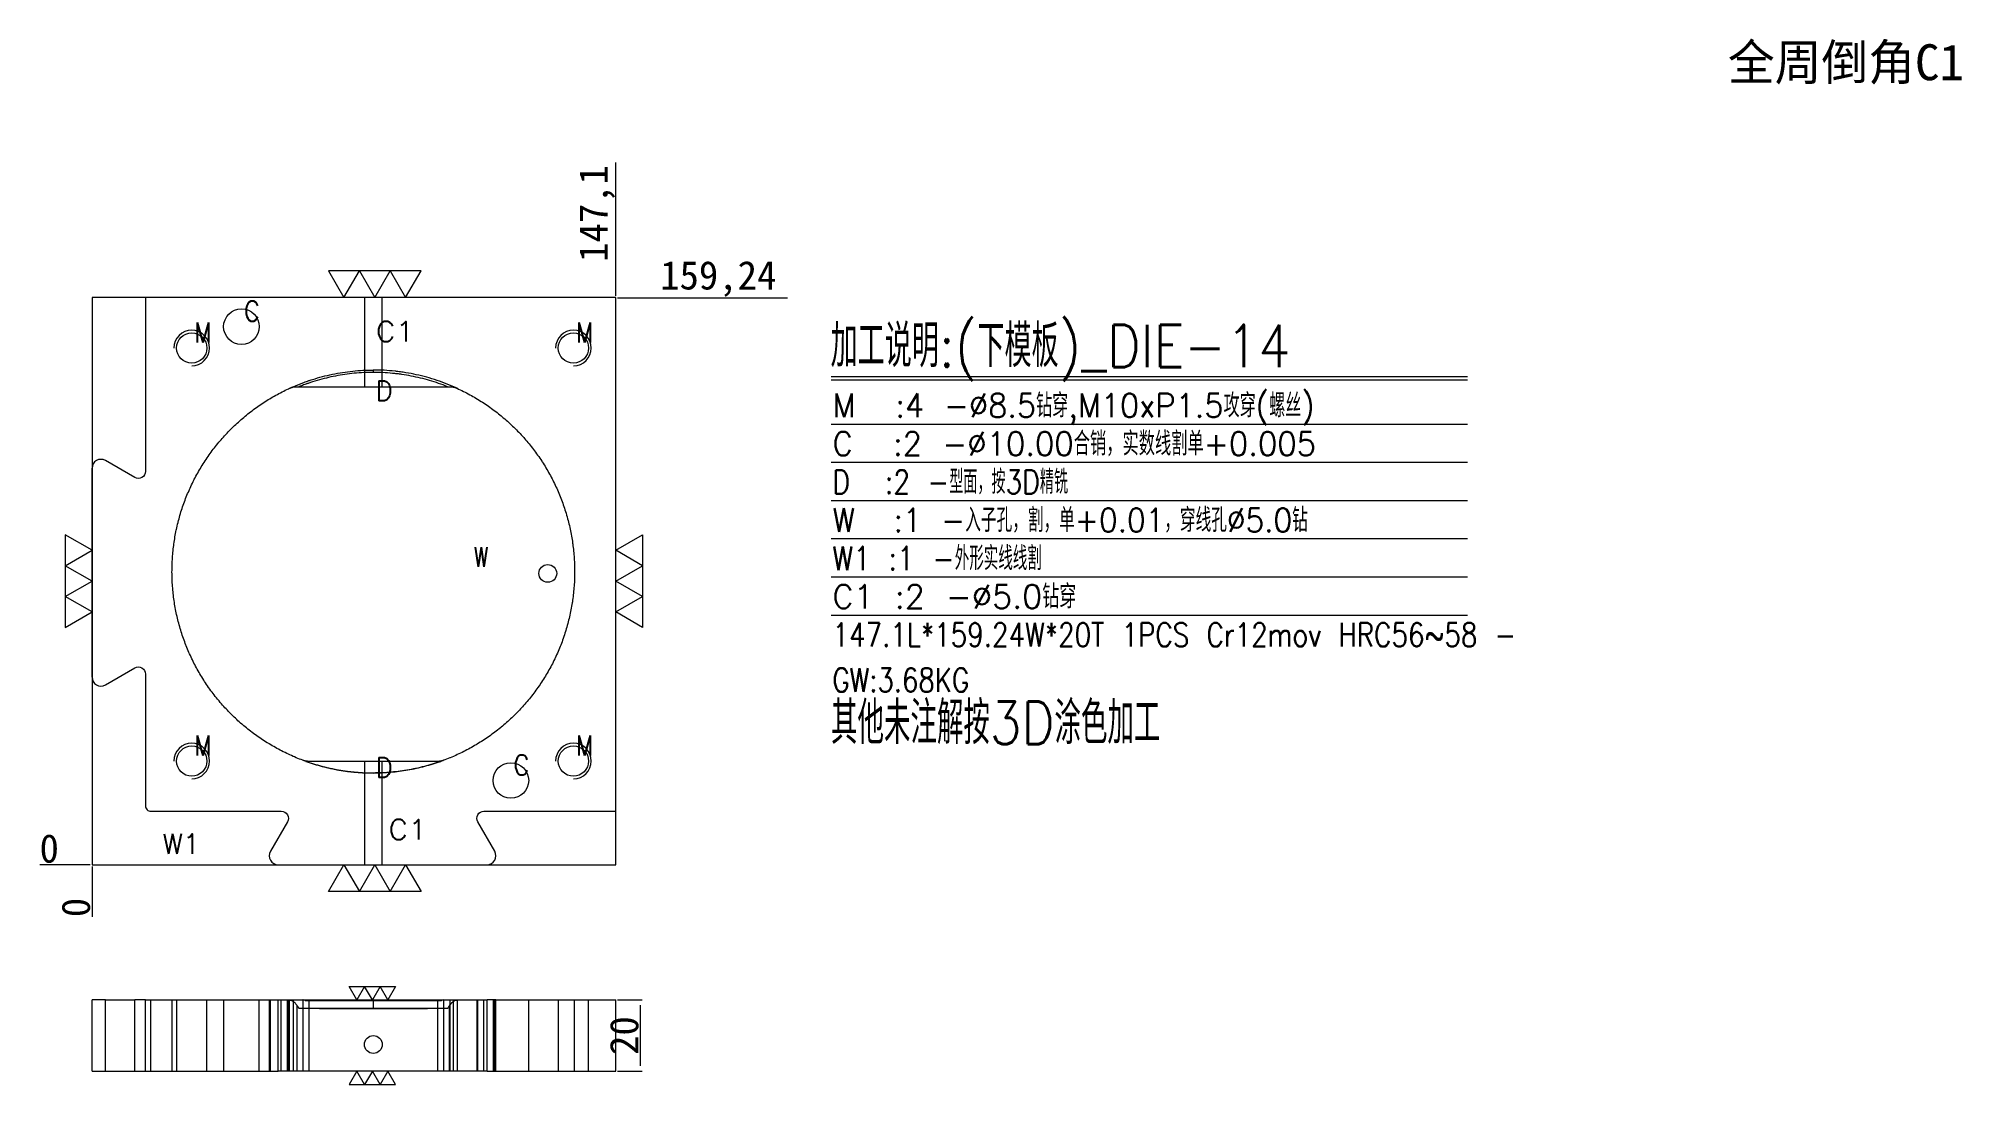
# Model space of a CAD drawing. Header units: millimetres. Extents: x 22077 to 22617, y 42801 to 43095.
import ezdxf
from ezdxf.enums import TextEntityAlignment as Align

# ---------------------------------------------------------------- set-up
doc = ezdxf.new("R2010")
doc.units = ezdxf.units.MM
doc.linetypes.add('DASHED', pattern=[0])
for name, color, linetype in [('DIE', 7, 'Continuous'), ('DIE_W', 1, 'Continuous'), ('dim', 4, 'Continuous')]:
    doc.layers.add(name, color=color, linetype=linetype)
doc.styles.add('_PUG_ERP', font='txt')
doc.styles.add('chinesef_fs', font='txt.shx', dxfattribs={"bigfont": 'gbcbig.shx'})
doc.dimstyles.new('_PUG_ERP', dxfattribs={"dimtxt": 8, "dimasz": 1.5, "dimexe": 0.5, "dimexo": 0.5, "dimgap": 0.5, "dimtad": 1, "dimtxsty": '_PUG_ERP', "dimblk": 'CLOSEDBLANK', "dimcen": 0, "dimclrd": 4, "dimclre": 4, "dimclrt": 3, "dimazin": 3, "dimtfac": 1, "dimtmove": 0, "dimatfit": 3, "dimldrblk": 'CLOSEDBLANK', "dimlwd": 9, "dimlwe": 9})

# ---------------------------------------------------------------- blocks, each defined once
blk = doc.blocks.new('*D733')
at = {"layer": 'Defpoints', "color": 0}
for p in [(22239.27, 43021.78), (22248.12, 43021.78), (22092.17, 42862.54)]:
    blk.add_point(p, dxfattribs=at)
at = {"layer": 'dim', "color": 4, "lineweight": 9}
for p, q in [((22239.77, 43021.78), (22242.27, 43021.78)), ((22242.27, 43021.78), (22245.12, 43021.78)), ((22245.12, 43021.78), (22287.47, 43021.78))]:
    blk.add_line(p, q, dxfattribs=at)
at = {"layer": 'dim', "color": 3, "lineweight": 13, "insert": (22268.05, 43027.04), "char_height": 8, "attachment_point": 5, "style": '_PUG_ERP'}
blk.add_mtext('159,24', dxfattribs=at)
blk = doc.blocks.new('_ClosedBlank')
blk = doc.blocks.new('*D734')
at = {"layer": 'Defpoints', "color": 0}
for p in [(22083.32, 42862.54), (22092.17, 42862.54), (22092.17, 42862.54)]:
    blk.add_point(p, dxfattribs=at)
at = {"layer": 'dim', "color": 4, "lineweight": 9}
blk.add_line((22091.67, 42862.54), (22077.48, 42862.54), dxfattribs=at)
at = {"layer": 'dim', "color": 3, "lineweight": 13, "insert": (22080.15, 42867.04), "char_height": 8, "attachment_point": 5, "style": '_PUG_ERP'}
blk.add_mtext('0', dxfattribs=at)
blk = doc.blocks.new('*D735')
at = {"layer": 'Defpoints', "color": 0}
for p in [(22092.17, 42862.54), (22092.17, 42862.54), (22092.17, 42853.69)]:
    blk.add_point(p, dxfattribs=at)
at = {"layer": 'dim', "color": 4, "lineweight": 9}
blk.add_line((22092.17, 42862.04), (22092.17, 42847.86), dxfattribs=at)
at = {"layer": 'dim', "color": 3, "lineweight": 13, "insert": (22087.67, 42850.52), "char_height": 8, "attachment_point": 5, "rotation": 90, "style": '_PUG_ERP'}
blk.add_mtext('0', dxfattribs=at)
blk = doc.blocks.new('*D736')
at = {"layer": 'Defpoints', "color": 0}
for p in [(22239.27, 43030.63), (22239.27, 43021.78), (22092.17, 42862.54)]:
    blk.add_point(p, dxfattribs=at)
at = {"layer": 'dim', "color": 4, "lineweight": 9}
for p, q in [((22239.27, 43027.63), (22239.27, 43059.7)), ((22239.27, 43024.78), (22239.27, 43027.63)), ((22239.27, 43022.28), (22239.27, 43024.78))]:
    blk.add_line(p, q, dxfattribs=at)
at = {"layer": 'dim', "color": 3, "lineweight": 13, "insert": (22234.01, 43045.42), "char_height": 8, "attachment_point": 5, "rotation": 90, "style": '_PUG_ERP'}
blk.add_mtext('147,1', dxfattribs=at)
blk = doc.blocks.new('*D737')
at = {"layer": 'Defpoints', "color": 0}
for p in [(22239.27, 42824.54), (22239.27, 42804.54), (22246.16, 42804.54)]:
    blk.add_point(p, dxfattribs=at)
at = {"layer": 'dim', "color": 4, "lineweight": 9}
for p, q in [((22239.77, 42824.54), (22246.66, 42824.54)), ((22246.16, 42823.04), (22246.16, 42806.04)), ((22239.77, 42804.54), (22246.66, 42804.54))]:
    blk.add_line(p, q, dxfattribs=at)
at = {"layer": 'dim', "color": 3, "lineweight": 13, "insert": (22241.66, 42814.54), "char_height": 8, "attachment_point": 5, "rotation": 90, "style": '_PUG_ERP'}
blk.add_mtext('20', dxfattribs=at)

msp = doc.modelspace()

# ---------------------------------------------------------------- linework, layer by layer
at = {"layer": 'DIE', "color": 11, "linetype": 'Continuous', "lineweight": 18}
for p, q in [((22239.267, 43021.782), (22107.167, 43021.782)), ((22239.267, 42877.54), (22239.267, 43021.782)), ((22095.917, 42824.54), (22092.167, 42824.54)), ((22095.917, 42824.54), (22104.167, 42824.54)), ((22107.167, 42824.54), (22104.167, 42824.54)), ((22107.167, 42824.54), (22108.667, 42824.54)), ((22108.667, 42824.54), (22141.937, 42824.54)), ((22141.937, 42824.54), (22144.437, 42824.54)), ((22144.437, 42824.54), (22203.098, 42824.54)), ((22205.598, 42824.54), (22203.098, 42824.54)), ((22205.598, 42824.54), (22239.267, 42824.54)), ((22239.267, 42804.54), (22239.267, 42824.54)), ((22092.167, 42804.54), (22095.917, 42804.54)), ((22095.917, 42804.54), (22104.167, 42804.54)), ((22104.167, 42804.54), (22107.167, 42804.54)), ((22107.167, 42804.54), (22108.667, 42804.54)), ((22108.667, 42804.54), (22141.937, 42804.54)), ((22141.937, 42804.54), (22144.437, 42804.54)), ((22203.098, 42804.54), (22144.437, 42804.54)), ((22203.098, 42804.54), (22205.598, 42804.54)), ((22205.598, 42804.54), (22239.267, 42804.54))]:
    msp.add_line(p, q, dxfattribs=at)
at = {"layer": 'DIE', "color": 31, "linetype": 'DASHED', "lineweight": 13, "ltscale": 0.380415}
for p, q in [((22168.668, 43021.782), (22168.668, 42996.782)), ((22173.668, 42996.782), (22173.668, 43021.782)), ((22168.668, 42891.54), (22168.668, 42862.54)), ((22173.668, 42862.54), (22173.668, 42891.54))]:
    msp.add_line(p, q, dxfattribs=at)
at = {"layer": 'DIE', "color": 155, "linetype": 'Continuous', "lineweight": 18}
for p, q in [((22095.917, 42804.54), (22095.917, 42824.54)), ((22104.167, 42804.54), (22104.167, 42824.54)), ((22108.667, 42804.54), (22108.667, 42824.54)), ((22144.437, 42804.54), (22144.437, 42824.54)), ((22203.098, 42804.54), (22203.098, 42824.54))]:
    msp.add_line(p, q, dxfattribs=at)
at = {"layer": 'DIE', "color": 5, "linetype": 'DASHED', "lineweight": 13, "ltscale": 0.380415}
for p, q in [((22115.914, 42824.54), (22115.914, 42804.54)), ((22124.42, 42804.54), (22124.42, 42824.54)), ((22223.115, 42824.54), (22223.115, 42804.54)), ((22231.621, 42804.54), (22231.621, 42824.54))]:
    msp.add_line(p, q, dxfattribs=at)
at = {"layer": 'DIE', "color": 155, "linetype": 'DASHED', "lineweight": 13, "ltscale": 0.380415}
for p, q in [((22142.272, 42804.54), (22142.272, 42824.54)), ((22145.303, 42804.54), (22145.303, 42824.54)), ((22147.035, 42804.54), (22147.035, 42824.54)), ((22147.651, 42804.54), (22147.651, 42824.54)), ((22148.671, 42824.54), (22148.671, 42804.54)), ((22148.672, 42824.54), (22148.672, 42804.54)), ((22149.732, 42822.992), (22149.732, 42804.54)), ((22151.39, 42824.54), (22151.39, 42804.54)), ((22153.14, 42804.54), (22153.14, 42824.385)), ((22189.194, 42824.385), (22189.194, 42804.54)), ((22190.944, 42804.54), (22190.944, 42824.54)), ((22192.602, 42804.54), (22192.602, 42822.991)), ((22192.685, 42824.54), (22192.685, 42804.54)), ((22193.663, 42804.54), (22193.663, 42824.54)), ((22194.683, 42824.54), (22194.683, 42804.54)), ((22200.5, 42804.54), (22200.5, 42824.54)), ((22202.232, 42804.54), (22202.232, 42824.54)), ((22205.263, 42804.54), (22205.263, 42824.54))]:
    msp.add_line(p, q, dxfattribs=at)
at = {"layer": 'DIE', "color": 11, "linetype": 'DASHED', "lineweight": 13, "ltscale": 0.380415}
msp.add_line((22239.267, 42804.54), (22239.267, 42824.54), dxfattribs=at)
at = {"layer": 'DIE', "color": 42, "linetype": 'Continuous', "lineweight": 18}
for centre, radius in [((22120.167, 43007.64), 4.253), ((22227.368, 43007.64), 4.253), ((22220.167, 42944.34), 2.5), ((22120.167, 42891.64), 4.253), ((22227.368, 42891.64), 4.253), ((22171.168, 42812.04), 2.5)]:
    msp.add_circle(centre, radius, dxfattribs=at)
at = {"layer": 'DIE', "color": 42, "linetype": 'Continuous', "lineweight": 13}
for centre in [(22120.167, 43007.64), (22227.368, 43007.64), (22120.167, 42891.64), (22227.368, 42891.64)]:
    msp.add_arc(centre, 5, 270, 180, dxfattribs=at)
at = {"layer": 'DIE', "color": 2, "linetype": 'Continuous', "lineweight": 18}
for points, knots in [([(22148.669, 42996.782), (22149.551, 42997.165), (22150.446, 42997.527), (22151.806, 42998.036), (22152.262, 42998.2), (22152.836, 42998.399), (22152.951, 42998.438), (22153.182, 42998.516), (22153.527, 42998.631), (22153.873, 42998.744), (22155.027, 42999.109), (22155.955, 42999.377), (22157.819, 42999.864), (22158.755, 43000.083), (22160.635, 43000.473), (22161.578, 43000.644), (22163.474, 43000.937), (22164.426, 43001.06), (22166.338, 43001.256), (22167.298, 43001.331), (22169.226, 43001.43), (22170.195, 43001.455), (22171.167, 43001.455)], [0, 0, 0, 0, 0.125, 0.125, 0.1875, 0.1875, 0.203125, 0.203125, 0.21875, 0.25, 0.25, 0.375, 0.375, 0.5, 0.5, 0.625, 0.625, 0.75, 0.75, 0.875, 0.875, 1, 1, 1, 1]), ([(22171.167, 43000.785), (22170.27, 43000.785), (22169.376, 43000.763), (22167.596, 43000.678), (22166.71, 43000.615), (22164.944, 43000.446), (22164.065, 43000.341), (22162.313, 43000.09), (22161.441, 42999.944), (22159.703, 42999.611), (22158.838, 42999.423), (22157.114, 42999.007), (22156.255, 42998.779), (22154.545, 42998.279), (22153.694, 42998.009), (22152.74, 42997.68), (22152.635, 42997.643), (22152.423, 42997.569), (22152.106, 42997.456), (22151.371, 42997.188), (22150.746, 42996.947), (22150.332, 42996.782)], [0, 0, 0, 0, 0.125, 0.125, 0.25, 0.25, 0.375, 0.375, 0.5, 0.5, 0.625, 0.625, 0.75, 0.75, 0.875, 0.875, 0.890625, 0.890625, 0.90625, 0.9375, 1, 1, 1, 1]), ([(22194.683, 42996.329), (22193.76, 42996.751), (22192.829, 42997.147), (22190.953, 42997.887), (22190.007, 42998.23), (22188.101, 42998.867), (22187.141, 42999.159), (22185.205, 42999.692), (22184.229, 42999.933), (22182.264, 43000.364), (22181.273, 43000.553), (22179.776, 43000.797), (22179.276, 43000.872), (22178.521, 43000.975), (22178.144, 43001.023), (22177.765, 43001.068), (22177.512, 43001.098), (22177.385, 43001.112), (22176.247, 43001.235), (22175.233, 43001.318), (22173.202, 43001.427), (22172.185, 43001.455), (22171.167, 43001.455)], [0, 0, 0, 0, 0.125, 0.125, 0.25, 0.25, 0.375, 0.375, 0.5, 0.5, 0.625, 0.625, 0.6875, 0.6875, 0.71875, 0.734375, 0.734375, 0.75, 0.75, 0.875, 0.875, 1, 1, 1, 1]), ([(22192.002, 42996.782), (22191.176, 42997.111), (22190.346, 42997.42), (22188.672, 42997.998), (22187.83, 42998.266), (22186.134, 42998.763), (22185.28, 42998.992), (22183.561, 42999.409), (22182.696, 42999.597), (22180.955, 42999.933), (22180.078, 43000.081), (22178.754, 43000.272), (22178.312, 43000.331), (22177.645, 43000.411), (22177.423, 43000.436), (22176.977, 43000.484), (22176.755, 43000.507), (22175.64, 43000.614), (22174.747, 43000.678), (22172.959, 43000.763), (22172.063, 43000.785), (22171.167, 43000.785)], [0, 0, 0, 0, 0.125, 0.125, 0.25, 0.25, 0.375, 0.375, 0.5, 0.5, 0.625, 0.625, 0.6875, 0.6875, 0.71875, 0.71875, 0.75, 0.75, 0.875, 0.875, 1, 1, 1, 1]), ([(22152.042, 42891.662), (22152.803, 42891.387), (22154.336, 42890.87), (22155.887, 42890.42), (22157.448, 42890.003), (22158.234, 42889.812), (22159.814, 42889.462), (22160.609, 42889.304), (22162.208, 42889.022), (22163.012, 42888.898), (22164.227, 42888.738), (22164.632, 42888.689), (22165.243, 42888.622), (22165.447, 42888.601), (22165.854, 42888.561), (22166.058, 42888.542), (22167.893, 42888.381), (22169.528, 42888.31), (22171.167, 42888.31)], [0, 0, 0, 0, 0.125, 0.25, 0.25, 0.375, 0.375, 0.5, 0.5, 0.625, 0.625, 0.6875, 0.6875, 0.71875, 0.71875, 0.75, 0.75, 1, 1, 1, 1]), ([(22152.258, 42891.54), (22153.011, 42891.273), (22153.769, 42891.022), (22155.294, 42890.552), (22156.062, 42890.333), (22157.606, 42889.928), (22158.383, 42889.742), (22159.946, 42889.402), (22160.732, 42889.248), (22162.314, 42888.974), (22163.11, 42888.854), (22164.11, 42888.724), (22164.311, 42888.699), (22164.712, 42888.652), (22164.913, 42888.629), (22165.517, 42888.564), (22165.919, 42888.525), (22167.933, 42888.351), (22169.548, 42888.282), (22171.167, 42888.282)], [0, 0, 0, 0, 0.125, 0.125, 0.25, 0.25, 0.375, 0.375, 0.5, 0.5, 0.625, 0.625, 0.65625, 0.65625, 0.6875, 0.6875, 0.75, 0.75, 1, 1, 1, 1]), ([(22171.167, 42888.31), (22172.808, 42888.31), (22174.437, 42888.382), (22176.863, 42888.593), (22177.669, 42888.681), (22179.274, 42888.892), (22180.074, 42889.014), (22181.668, 42889.293), (22182.462, 42889.45), (22184.044, 42889.798), (22184.832, 42889.99), (22186.403, 42890.407), (22187.185, 42890.634), (22188.354, 42891), (22188.84, 42891.158), (22189.325, 42891.323), (22189.519, 42891.389), (22189.616, 42891.423), (22189.907, 42891.524), (22190.1, 42891.593), (22190.292, 42891.662)], [0, 0, 0, 0, 0.25, 0.25, 0.375, 0.375, 0.5, 0.5, 0.625, 0.625, 0.75, 0.75, 0.875, 0.875, 0.9375, 0.953125, 0.953125, 0.96875, 0.96875, 1, 1, 1, 1])]:
    msp.add_open_spline(points, degree=3, knots=knots, dxfattribs=at)
at = {"layer": 'DIE', "color": 155, "linetype": 'Continuous', "lineweight": 18}
for points in [[(22171.167, 43001.455), (22171.167, 43001.251), (22171.167, 43001.048), (22171.167, 43000.844)], [(22171.167, 43000.844), (22171.167, 43000.825), (22171.167, 43000.805), (22171.167, 43000.785)], [(22171.167, 42888.31), (22171.167, 42888.301), (22171.167, 42888.291), (22171.167, 42888.282)]]:
    msp.add_open_spline(points, degree=3, dxfattribs=at)
at = {"layer": 'DIE', "color": 2, "linetype": 'Continuous', "lineweight": 18}
for points in [[(22147.651, 42996.329), (22148.158, 42996.56), (22148.669, 42996.782)], [(22152.258, 42891.54), (22151.822, 42891.695), (22151.39, 42891.857)]]:
    msp.add_open_spline(points, degree=2, dxfattribs=at)
at = {"layer": 'DIE', "color": 11, "linetype": 'Continuous', "lineweight": 18}
msp.add_open_spline([(22190.944, 42891.857), (22190.548, 42891.709), (22190.15, 42891.565), (22189.549, 42891.356), (22189.348, 42891.287), (22188.946, 42891.152), (22188.745, 42891.086), (22187.737, 42890.76), (22186.928, 42890.519), (22185.304, 42890.073), (22184.489, 42889.869), (22182.853, 42889.497), (22182.031, 42889.33), (22180.383, 42889.032), (22179.555, 42888.902), (22177.894, 42888.678), (22177.061, 42888.584), (22175.388, 42888.434), (22174.548, 42888.377), (22172.862, 42888.301), (22172.016, 42888.282), (22171.167, 42888.282)], degree=3, knots=[0, 0, 0, 0, 0.0625, 0.0625, 0.09375, 0.09375, 0.125, 0.125, 0.25, 0.25, 0.375, 0.375, 0.5, 0.5, 0.625, 0.625, 0.75, 0.75, 0.875, 0.875, 1, 1, 1, 1], dxfattribs=at)
at = {"layer": 'DIE', "color": 2, "linetype": 'DASHED', "lineweight": 13, "ltscale": 0.380415}
for points, knots in [([(22171.167, 42822.039), (22170.27, 42822.039), (22169.376, 42822.039), (22167.596, 42822.042), (22166.71, 42822.043), (22164.944, 42822.048), (22164.065, 42822.051), (22162.313, 42822.058), (22161.441, 42822.061), (22159.703, 42822.07), (22158.838, 42822.075), (22157.114, 42822.087), (22156.255, 42822.093), (22154.545, 42822.106), (22153.694, 42822.113), (22152.74, 42822.122), (22152.635, 42822.123), (22152.423, 42822.125), (22152.106, 42822.128), (22151.371, 42822.135), (22150.746, 42822.141), (22150.332, 42822.146)], [0, 0, 0, 0, 0.125, 0.125, 0.25, 0.25, 0.375, 0.375, 0.5, 0.5, 0.625, 0.625, 0.75, 0.75, 0.875, 0.875, 0.890625, 0.890625, 0.90625, 0.9375, 1, 1, 1, 1]), ([(22152.042, 42824.383), (22152.803, 42824.387), (22154.336, 42824.395), (22155.887, 42824.402), (22157.448, 42824.409), (22158.234, 42824.412), (22159.814, 42824.418), (22160.609, 42824.42), (22162.208, 42824.425), (22163.012, 42824.427), (22164.227, 42824.429), (22164.632, 42824.43), (22165.243, 42824.431), (22165.447, 42824.431), (22165.854, 42824.432), (22166.058, 42824.432), (22167.893, 42824.435), (22169.528, 42824.436), (22171.167, 42824.436)], [0, 0, 0, 0, 0.125, 0.25, 0.25, 0.375, 0.375, 0.5, 0.5, 0.625, 0.625, 0.6875, 0.6875, 0.71875, 0.71875, 0.75, 0.75, 1, 1, 1, 1]), ([(22171.167, 42824.436), (22172.808, 42824.436), (22174.437, 42824.435), (22176.863, 42824.431), (22177.669, 42824.43), (22179.274, 42824.427), (22180.074, 42824.425), (22181.668, 42824.42), (22182.462, 42824.418), (22184.044, 42824.412), (22184.832, 42824.409), (22186.403, 42824.403), (22187.185, 42824.399), (22188.354, 42824.393), (22188.84, 42824.391), (22189.325, 42824.388), (22189.519, 42824.387), (22189.616, 42824.386), (22189.907, 42824.385), (22190.1, 42824.384), (22190.292, 42824.383)], [0, 0, 0, 0, 0.25, 0.25, 0.375, 0.375, 0.5, 0.5, 0.625, 0.625, 0.75, 0.75, 0.875, 0.875, 0.9375, 0.953125, 0.953125, 0.96875, 0.96875, 1, 1, 1, 1]), ([(22192.002, 42822.146), (22191.176, 42822.137), (22190.346, 42822.129), (22188.672, 42822.113), (22187.83, 42822.106), (22186.134, 42822.093), (22185.28, 42822.087), (22183.561, 42822.076), (22182.696, 42822.071), (22180.955, 42822.062), (22180.078, 42822.058), (22178.754, 42822.053), (22178.312, 42822.051), (22177.645, 42822.049), (22177.423, 42822.048), (22176.977, 42822.047), (22176.755, 42822.046), (22175.64, 42822.043), (22174.747, 42822.042), (22172.959, 42822.039), (22172.063, 42822.039), (22171.167, 42822.039)], [0, 0, 0, 0, 0.125, 0.125, 0.25, 0.25, 0.375, 0.375, 0.5, 0.5, 0.625, 0.625, 0.6875, 0.6875, 0.71875, 0.71875, 0.75, 0.75, 0.875, 0.875, 1, 1, 1, 1])]:
    msp.add_open_spline(points, degree=3, knots=knots, dxfattribs=at)
at = {"layer": 'DIE', "color": 155, "linetype": 'DASHED', "lineweight": 13, "ltscale": 0.380415}
for points in [[(22171.167, 42824.54), (22171.167, 42823.781), (22171.167, 42823.021), (22171.167, 42822.262)], [(22171.167, 42824.436), (22171.167, 42824.471), (22171.167, 42824.505), (22171.167, 42824.54)], [(22171.167, 42822.262), (22171.167, 42822.188), (22171.167, 42822.113), (22171.167, 42822.039)]]:
    msp.add_open_spline(points, degree=3, dxfattribs=at)
at = {"layer": 'DIE_W', "color": 1, "linetype": 'Continuous', "lineweight": 18}
for p, q in [((22092.167, 42915.21), (22092.167, 42973.87)), ((22144.437, 42862.54), (22203.098, 42862.54)), ((22092.167, 42804.54), (22092.167, 42824.54)), ((22107.167, 42804.54), (22107.167, 42824.54)), ((22141.937, 42824.54), (22141.937, 42804.54)), ((22205.598, 42804.54), (22205.598, 42824.54))]:
    msp.add_line(p, q, dxfattribs=at)
at = {"layer": 'DIE_W', "color": 1, "linetype": 'DASHED', "lineweight": 13, "ltscale": 0.380415}
for p, q in [((22114.626, 42824.54), (22114.626, 42804.54)), ((22129.129, 42824.54), (22129.129, 42804.54)), ((22139.129, 42804.54), (22139.129, 42824.54)), ((22147.303, 42804.54), (22147.303, 42824.54)), ((22192.002, 42822.146), (22150.332, 42822.146)), ((22189.194, 42824.385), (22153.14, 42824.385)), ((22200.232, 42824.54), (22200.232, 42804.54)), ((22204.805, 42824.54), (22204.805, 42804.54)), ((22214.805, 42804.54), (22214.805, 42824.54)), ((22227.708, 42804.54), (22227.708, 42824.54))]:
    msp.add_line(p, q, dxfattribs=at)
at = {"layer": 'DIE_W', "color": 1, "lineweight": 13}
for points in [[(22107.167, 43021.782), (22107.167, 42973.004, -0.5773503), (22104.167, 42971.272), (22095.917, 42976.035, 0.5773503), (22092.167, 42973.87)], [(22092.167, 42915.21, 0.5773503), (22095.917, 42913.045), (22104.167, 42917.808, -0.5773503), (22107.167, 42916.076), (22107.167, 42879.04, 0.4142136), (22108.667, 42877.54), (22145.303, 42877.54, -0.5773503), (22147.035, 42874.54), (22142.272, 42866.29, 0.5773503), (22144.437, 42862.54)], [(22203.098, 42862.54, 0.5773503), (22205.263, 42866.29), (22200.5, 42874.54, -0.5773503), (22202.232, 42877.54), (22239.267, 42877.54)]]:
    msp.add_lwpolyline(points, format="xyb", dxfattribs=at)
msp.add_lwpolyline([(22139.673, 42897.873), (22139.259, 42898.154), (22138.847, 42898.438), (22138.439, 42898.726), (22138.032, 42899.017), (22137.92, 42899.099), (22137.517, 42899.395), (22137.116, 42899.694), (22136.719, 42899.997), (22136.324, 42900.304), (22135.931, 42900.614), (22135.542, 42900.927), (22135.155, 42901.244), (22134.771, 42901.565), (22134.39, 42901.888), (22134.282, 42901.981), (22133.904, 42902.309), (22133.53, 42902.641), (22133.158, 42902.975), (22132.79, 42903.313), (22132.424, 42903.654), (22132.062, 42903.999), (22131.702, 42904.346), (22131.346, 42904.697), (22130.993, 42905.051), (22130.868, 42905.178), (22130.519, 42905.536), (22130.173, 42905.897), (22129.83, 42906.261), (22129.491, 42906.628), (22129.155, 42906.998), (22128.822, 42907.371), (22128.492, 42907.747), (22128.166, 42908.126), (22127.843, 42908.508), (22127.734, 42908.64), (22127.415, 42909.025), (22127.1, 42909.414), (22126.789, 42909.805), (22126.481, 42910.199), (22126.177, 42910.596), (22125.876, 42910.995), (22125.578, 42911.397), (22125.285, 42911.801), (22124.994, 42912.209), (22124.914, 42912.323), (22124.628, 42912.734), (22124.346, 42913.147), (22124.068, 42913.562), (22123.793, 42913.98), (22123.522, 42914.4), (22123.255, 42914.823), (22122.991, 42915.248), (22122.732, 42915.675), (22122.476, 42916.104), (22122.224, 42916.536), (22121.975, 42916.97), (22121.731, 42917.406), (22121.49, 42917.845), (22121.254, 42918.285), (22121.021, 42918.728), (22120.792, 42919.172), (22120.567, 42919.619), (22120.346, 42920.067), (22120.209, 42920.35), (22119.995, 42920.802), (22119.784, 42921.256), (22119.578, 42921.711), (22119.375, 42922.168), (22119.177, 42922.627), (22118.983, 42923.088), (22118.792, 42923.55), (22118.606, 42924.014), (22118.548, 42924.162), (22118.367, 42924.628), (22118.19, 42925.096), (22118.018, 42925.565), (22117.849, 42926.036), (22117.685, 42926.508), (22117.525, 42926.982), (22117.369, 42927.457), (22117.218, 42927.933), (22117.07, 42928.411), (22116.927, 42928.89), (22116.788, 42929.37), (22116.653, 42929.852), (22116.523, 42930.335), (22116.397, 42930.818), (22116.275, 42931.303), (22116.157, 42931.789), (22116.044, 42932.276), (22115.935, 42932.764), (22115.83, 42933.253), (22115.73, 42933.743), (22115.634, 42934.234), (22115.542, 42934.725), (22115.455, 42935.217), (22115.372, 42935.711), (22115.293, 42936.204), (22115.219, 42936.699), (22115.149, 42937.194), (22115.083, 42937.69), (22115.022, 42938.186), (22114.965, 42938.683), (22114.913, 42939.18), (22114.865, 42939.677), (22114.821, 42940.176), (22114.817, 42940.229), (22114.778, 42940.727), (22114.743, 42941.226), (22114.713, 42941.725), (22114.688, 42942.225), (22114.667, 42942.724), (22114.65, 42943.224), (22114.638, 42943.724), (22114.63, 42944.224), (22114.626, 42944.724), (22114.627, 42945.224), (22114.633, 42945.724), (22114.642, 42946.224), (22114.656, 42946.723), (22114.675, 42947.223), (22114.698, 42947.723), (22114.725, 42948.222), (22114.757, 42948.721), (22114.793, 42949.219), (22114.834, 42949.718), (22114.879, 42950.216), (22114.928, 42950.713), (22114.982, 42951.21), (22115.04, 42951.707), (22115.103, 42952.203), (22115.155, 42952.593), (22115.226, 42953.088), (22115.3, 42953.582), (22115.38, 42954.076), (22115.463, 42954.569), (22115.551, 42955.061), (22115.643, 42955.552), (22115.739, 42956.043), (22115.84, 42956.533), (22115.871, 42956.677), (22115.977, 42957.166), (22116.088, 42957.653), (22116.203, 42958.14), (22116.322, 42958.626), (22116.344, 42958.711), (22116.468, 42959.195), (22116.597, 42959.678), (22116.73, 42960.16), (22116.867, 42960.641), (22117.008, 42961.121), (22117.154, 42961.599), (22117.304, 42962.076), (22117.458, 42962.552), (22117.616, 42963.026), (22117.778, 42963.499), (22117.945, 42963.97), (22118.115, 42964.44), (22118.28, 42964.881), (22118.459, 42965.348), (22118.641, 42965.813), (22118.828, 42966.277), (22119.02, 42966.739), (22119.215, 42967.199), (22119.414, 42967.658), (22119.503, 42967.859), (22119.708, 42968.315), (22119.917, 42968.769), (22120.13, 42969.221), (22120.347, 42969.672), (22120.568, 42970.12), (22120.793, 42970.567), (22120.895, 42970.766), (22121.125, 42971.209), (22121.36, 42971.651), (22121.598, 42972.091), (22121.841, 42972.528), (22122.087, 42972.963), (22122.337, 42973.396), (22122.591, 42973.827), (22122.848, 42974.255), (22123.11, 42974.682), (22123.375, 42975.105), (22123.644, 42975.527), (22123.916, 42975.946), (22124.193, 42976.363), (22124.473, 42976.777), (22124.756, 42977.189), (22125.043, 42977.598), (22125.334, 42978.005), (22125.629, 42978.409), (22125.927, 42978.811), (22126.228, 42979.21), (22126.533, 42979.606), (22126.842, 42979.999), (22127.154, 42980.39), (22127.469, 42980.778), (22127.788, 42981.163), (22128.086, 42981.516), (22128.411, 42981.896), (22128.74, 42982.273), (22129.072, 42982.647), (22129.407, 42983.018), (22129.746, 42983.386), (22130.088, 42983.751), (22130.433, 42984.112), (22130.781, 42984.471), (22131.132, 42984.827), (22131.487, 42985.18), (22131.844, 42985.529), (22132.205, 42985.875), (22132.528, 42986.18), (22132.894, 42986.52), (22133.264, 42986.857), (22133.636, 42987.191), (22134.011, 42987.521), (22134.389, 42987.849), (22134.77, 42988.172), (22135.154, 42988.493), (22135.541, 42988.809), (22135.931, 42989.123), (22136.323, 42989.433), (22136.718, 42989.739), (22137.116, 42990.042), (22137.514, 42990.341), (22137.917, 42990.637), (22138.323, 42990.929), (22138.731, 42991.218), (22139.142, 42991.503), (22139.555, 42991.784), (22139.971, 42992.062), (22140.389, 42992.337), (22140.809, 42992.607), (22141.232, 42992.874), (22141.657, 42993.137), (22142.085, 42993.396), (22142.515, 42993.651), (22142.915, 42993.885), (22143.349, 42994.133), (22143.786, 42994.377), (22144.224, 42994.618), (22144.665, 42994.854), (22145.107, 42995.087), (22145.552, 42995.315), (22145.999, 42995.54), (22146.447, 42995.761), (22146.898, 42995.977), (22147.35, 42996.19), (22147.651, 42996.329, -0.0250116), (22148.116, 42996.514, -0.02502), (22148.596, 42996.652, -0.0500421), (22149.586, 42996.78), (22149.732, 42996.782), (22192.602, 42996.782, -0.0500423), (22193.595, 42996.683, -0.024998), (22194.079, 42996.559, -0.02501), (22194.549, 42996.388), (22194.683, 42996.329), (22195.136, 42996.119), (22195.588, 42995.905), (22196.038, 42995.686), (22196.486, 42995.464), (22196.932, 42995.238), (22197.376, 42995.009), (22197.818, 42994.775), (22198.258, 42994.537), (22198.696, 42994.295), (22199.131, 42994.05), (22199.565, 42993.8), (22199.996, 42993.547), (22200.425, 42993.29), (22200.851, 42993.029), (22201.017, 42992.926), (22201.441, 42992.66), (22201.862, 42992.391), (22202.28, 42992.117), (22202.697, 42991.84), (22203.11, 42991.559), (22203.522, 42991.275), (22203.93, 42990.987), (22204.336, 42990.695), (22204.74, 42990.4), (22205.141, 42990.101), (22205.539, 42989.799), (22205.934, 42989.493), (22206.327, 42989.183), (22206.717, 42988.87), (22207.105, 42988.554), (22207.489, 42988.235), (22207.679, 42988.074), (22208.06, 42987.749), (22208.437, 42987.421), (22208.811, 42987.09), (22209.183, 42986.755), (22209.551, 42986.417), (22209.917, 42986.076), (22210.279, 42985.732), (22210.639, 42985.384), (22210.995, 42985.034), (22211.348, 42984.68), (22211.698, 42984.323), (22212.045, 42983.962), (22212.389, 42983.599), (22212.729, 42983.233), (22213.066, 42982.864), (22213.4, 42982.492), (22213.609, 42982.256), (22213.937, 42981.879), (22214.262, 42981.499), (22214.584, 42981.117), (22214.903, 42980.731), (22215.218, 42980.343), (22215.529, 42979.952), (22215.838, 42979.558), (22216.142, 42979.162), (22216.443, 42978.763), (22216.741, 42978.361), (22217.035, 42977.956), (22217.325, 42977.549), (22217.612, 42977.14), (22217.895, 42976.728), (22218.175, 42976.313), (22218.45, 42975.896), (22218.589, 42975.684), (22218.859, 42975.263), (22219.126, 42974.84), (22219.388, 42974.415), (22219.647, 42973.987), (22219.903, 42973.557), (22220.154, 42973.125), (22220.402, 42972.691), (22220.646, 42972.254), (22220.885, 42971.816), (22221.121, 42971.375), (22221.354, 42970.932), (22221.582, 42970.487), (22221.806, 42970.04), (22222.026, 42969.591), (22222.242, 42969.14), (22222.455, 42968.688), (22222.663, 42968.233), (22222.867, 42967.777), (22223.068, 42967.319), (22223.264, 42966.859), (22223.456, 42966.397), (22223.644, 42965.934), (22223.828, 42965.469), (22224.008, 42965.002), (22224.184, 42964.534), (22224.355, 42964.065), (22224.523, 42963.594), (22224.686, 42963.121), (22224.845, 42962.647), (22225, 42962.172), (22225.15, 42961.695), (22225.297, 42961.217), (22225.439, 42960.737), (22225.459, 42960.668), (22225.597, 42960.187), (22225.73, 42959.705), (22225.859, 42959.222), (22225.983, 42958.738), (22226.104, 42958.253), (22226.22, 42957.766), (22226.331, 42957.279), (22226.439, 42956.791), (22226.542, 42956.301), (22226.641, 42955.811), (22226.735, 42955.32), (22226.825, 42954.828), (22226.911, 42954.336), (22226.992, 42953.843), (22227.069, 42953.349), (22227.142, 42952.854), (22227.179, 42952.59), (22227.245, 42952.094), (22227.307, 42951.598), (22227.364, 42951.101), (22227.417, 42950.604), (22227.465, 42950.106), (22227.509, 42949.608), (22227.549, 42949.11), (22227.584, 42948.611), (22227.615, 42948.112), (22227.641, 42947.613), (22227.663, 42947.113), (22227.681, 42946.613), (22227.694, 42946.114), (22227.703, 42945.614), (22227.707, 42945.114), (22227.707, 42944.614), (22227.705, 42944.309), (22227.698, 42943.809), (22227.686, 42943.309), (22227.67, 42942.809), (22227.65, 42942.31), (22227.625, 42941.81), (22227.596, 42941.311), (22227.562, 42940.812), (22227.524, 42940.314), (22227.482, 42939.816), (22227.435, 42939.318), (22227.384, 42938.821), (22227.328, 42938.324), (22227.268, 42937.827), (22227.204, 42937.331), (22227.135, 42936.836), (22227.062, 42936.342), (22227.024, 42936.094), (22226.944, 42935.6), (22226.86, 42935.108), (22226.772, 42934.615), (22226.679, 42934.124), (22226.582, 42933.634), (22226.481, 42933.144), (22226.375, 42932.655), (22226.265, 42932.167), (22226.151, 42931.681), (22226.032, 42931.195), (22225.909, 42930.71), (22225.782, 42930.227), (22225.651, 42929.744), (22225.515, 42929.263), (22225.375, 42928.783), (22225.231, 42928.304), (22225.138, 42928.003), (22224.987, 42927.526), (22224.832, 42927.051), (22224.672, 42926.577), (22224.509, 42926.105), (22224.341, 42925.634), (22224.169, 42925.164), (22223.993, 42924.696), (22223.813, 42924.23), (22223.629, 42923.765), (22223.44, 42923.302), (22223.248, 42922.84), (22223.051, 42922.381), (22222.85, 42921.923), (22222.646, 42921.466), (22222.437, 42921.012), (22222.224, 42920.56), (22222.116, 42920.333), (22221.898, 42919.884), (22221.675, 42919.436), (22221.449, 42918.99), (22221.218, 42918.546), (22220.984, 42918.105), (22220.746, 42917.665), (22220.503, 42917.228), (22220.257, 42916.792), (22220.008, 42916.359), (22219.754, 42915.928), (22219.496, 42915.5), (22219.235, 42915.074), (22218.97, 42914.65), (22218.701, 42914.228), (22218.429, 42913.809), (22218.153, 42913.392), (22217.983, 42913.139), (22217.701, 42912.726), (22217.415, 42912.316), (22217.126, 42911.908), (22216.833, 42911.503), (22216.537, 42911.1), (22216.237, 42910.7), (22215.933, 42910.303), (22215.626, 42909.908), (22215.316, 42909.516), (22215.002, 42909.127), (22214.684, 42908.741), (22214.364, 42908.357), (22214.039, 42907.977), (22213.712, 42907.599), (22213.381, 42907.224), (22213.047, 42906.852), (22212.867, 42906.654), (22212.528, 42906.287), (22212.185, 42905.923), (22211.84, 42905.561), (22211.491, 42905.203), (22211.139, 42904.848), (22210.784, 42904.496), (22210.426, 42904.147), (22210.065, 42903.801), (22209.701, 42903.458), (22209.333, 42903.119), (22208.963, 42902.783), (22208.59, 42902.45), (22208.214, 42902.121), (22207.835, 42901.795), (22207.453, 42901.472), (22207.068, 42901.153), (22206.855, 42900.979), (22206.466, 42900.665), (22206.074, 42900.354), (22205.68, 42900.047), (22205.283, 42899.744), (22204.883, 42899.443), (22204.48, 42899.147), (22204.075, 42898.854), (22203.667, 42898.565), (22203.257, 42898.279), (22202.844, 42897.997), (22202.429, 42897.718), (22202.011, 42897.443), (22201.591, 42897.172), (22201.168, 42896.905), (22200.744, 42896.642), (22200.316, 42896.382), (22200.061, 42896.229), (22199.63, 42895.975), (22199.197, 42895.725), (22198.762, 42895.479), (22198.324, 42895.237), (22197.885, 42894.998), (22197.443, 42894.764), (22197, 42894.533), (22196.554, 42894.307), (22196.106, 42894.084), (22195.657, 42893.865), (22195.205, 42893.651), (22194.752, 42893.44), (22194.296, 42893.233), (22193.839, 42893.031), (22193.663, 42892.954), (22193.203, 42892.757), (22192.742, 42892.564), (22192.685, 42892.54), (22192.222, 42892.352), (22191.757, 42892.168), (22191.291, 42891.988), (22190.944, 42891.857, -0.0250169), (22190.468, 42891.705), (22190.292, 42891.662, -0.0250272), (22189.8, 42891.577, -0.0250191), (22189.301, 42891.541), (22189.194, 42891.54), (22153.14, 42891.54, -0.0250272), (22152.641, 42891.565, -0.0250191), (22152.147, 42891.64), (22152.042, 42891.662, -0.025013), (22151.56, 42891.796), (22151.39, 42891.857), (22150.922, 42892.034), (22150.456, 42892.215), (22149.992, 42892.4), (22149.529, 42892.59), (22149.068, 42892.783), (22148.671, 42892.954), (22148.213, 42893.155), (22147.757, 42893.36), (22147.303, 42893.569), (22146.851, 42893.782), (22146.401, 42893.999), (22145.952, 42894.221), (22145.86, 42894.266), (22145.414, 42894.492), (22144.97, 42894.722), (22144.528, 42894.956), (22144.088, 42895.194), (22143.651, 42895.435), (22143.215, 42895.681), (22142.782, 42895.93), (22142.35, 42896.183), (22141.921, 42896.44), (22141.779, 42896.526), (22141.353, 42896.788), (22140.929, 42897.054), (22140.508, 42897.323), (22140.089, 42897.596)], format="xyb", close=True, dxfattribs=at)
at = {"layer": 'DIE_W', "color": 1, "linetype": 'Continuous', "lineweight": 18}
for centre in [(22134.129, 43013.65), (22209.805, 42886.178)]:
    msp.add_circle(centre, 5, dxfattribs=at)
msp.add_open_spline([(22147.651, 42824.54), (22147.657, 42824.54), (22147.662, 42824.54), (22147.667, 42824.54)], degree=3, dxfattribs=at)
at = {"layer": 'DIE_W', "color": 1, "linetype": 'DASHED', "lineweight": 13, "ltscale": 0.380415}
for points, knots in [([(22147.667, 42824.54), (22147.767, 42824.539), (22147.867, 42824.525), (22148.018, 42824.488), (22148.07, 42824.472), (22148.147, 42824.444), (22148.173, 42824.434), (22148.224, 42824.412), (22148.249, 42824.401), (22148.374, 42824.342), (22148.47, 42824.286), (22148.61, 42824.192), (22148.656, 42824.159), (22148.723, 42824.107), (22148.745, 42824.09), (22148.79, 42824.054), (22148.812, 42824.036), (22148.92, 42823.943), (22149.002, 42823.866), (22149.162, 42823.704), (22149.238, 42823.621), (22149.387, 42823.448), (22149.459, 42823.359), (22149.563, 42823.223), (22149.598, 42823.178), (22149.666, 42823.085), (22149.699, 42823.038), (22149.732, 42822.992)], [0, 0, 0, 0, 0.1196768, 0.1196768, 0.182557, 0.182557, 0.2139971, 0.2139971, 0.2454373, 0.2454373, 0.3711977, 0.3711977, 0.4340779, 0.4340779, 0.4655181, 0.4655181, 0.4969582, 0.4969582, 0.6227186, 0.6227186, 0.7484791, 0.7484791, 0.8742395, 0.8742395, 0.9371198, 0.9371198, 1, 1, 1, 1]), ([(22152.042, 42824.383), (22151.937, 42824.432), (22151.831, 42824.471), (22151.667, 42824.512), (22151.612, 42824.522), (22151.501, 42824.537), (22151.445, 42824.54), (22151.39, 42824.54)], [0, 0, 0, 0, 0.5, 0.5, 0.75, 0.75, 1, 1, 1, 1]), ([(22190.944, 42824.54), (22190.833, 42824.54), (22190.723, 42824.526), (22190.56, 42824.486), (22190.506, 42824.469), (22190.398, 42824.43), (22190.344, 42824.407), (22190.292, 42824.383)], [0, 0, 0, 0, 0.5, 0.5, 0.75, 0.75, 1, 1, 1, 1]), ([(22192.602, 42822.991), (22192.667, 42823.085), (22192.735, 42823.178), (22192.875, 42823.359), (22192.946, 42823.447), (22193.058, 42823.577), (22193.096, 42823.62), (22193.173, 42823.704), (22193.213, 42823.745), (22193.333, 42823.867), (22193.416, 42823.945), (22193.587, 42824.091), (22193.676, 42824.159), (22193.815, 42824.253), (22193.862, 42824.283), (22193.935, 42824.325), (22193.959, 42824.338), (22194.009, 42824.364), (22194.034, 42824.377), (22194.159, 42824.436), (22194.261, 42824.474), (22194.392, 42824.507), (22194.418, 42824.512), (22194.471, 42824.522), (22194.551, 42824.535), (22194.63, 42824.54), (22194.683, 42824.54)], [0, 0, 0, 0, 0.125, 0.125, 0.25, 0.25, 0.3125, 0.3125, 0.375, 0.375, 0.5, 0.5, 0.625, 0.625, 0.6875, 0.6875, 0.71875, 0.71875, 0.75, 0.75, 0.875, 0.875, 0.90625, 0.90625, 0.9375, 1, 1, 1, 1])]:
    msp.add_open_spline(points, degree=3, knots=knots, dxfattribs=at)
for points in [[(22149.732, 42822.992), (22149.93, 42822.708), (22150.131, 42822.427), (22150.332, 42822.146)], [(22153.14, 42824.385), (22152.955, 42824.385), (22152.586, 42824.384), (22152.223, 42824.383), (22152.042, 42824.383)], [(22190.292, 42824.383), (22190.111, 42824.383), (22189.748, 42824.384), (22189.379, 42824.385), (22189.194, 42824.385)], [(22192.602, 42822.991), (22192.403, 42822.708), (22192.203, 42822.426), (22192.002, 42822.146)]]:
    msp.add_open_spline(points, degree=3, dxfattribs=at)
at = {"layer": 'dim', "color": 8, "linetype": 'Continuous', "lineweight": 18}
for p, q in [((22299.78, 42999.677), (22478.487, 42999.677)), ((22299.78, 42998.683), (22478.487, 42998.683)), ((22299.78, 42986.297), (22478.487, 42986.297)), ((22299.78, 42975.566), (22478.487, 42975.566)), ((22299.78, 42964.835), (22478.487, 42964.835)), ((22299.78, 42954.104), (22478.487, 42954.104)), ((22299.78, 42943.373), (22478.487, 42943.373)), ((22299.78, 42932.642), (22478.487, 42932.642))]:
    msp.add_line(p, q, dxfattribs=at)
at = {"layer": 'dim', "lineweight": 13}
for points in [[(22158.581, 43029.282), (22162.911, 43021.782), (22167.241, 43029.282), (22171.571, 43021.782), (22175.902, 43029.282), (22180.232, 43021.782), (22184.562, 43029.282), (22158.581, 43029.282)], [(22158.581, 43029.282), (22162.911, 43021.782), (22167.241, 43029.282), (22171.571, 43021.782), (22175.902, 43029.282), (22180.232, 43021.782), (22184.562, 43029.282), (22158.581, 43029.282)], [(22084.667, 42929.171), (22092.167, 42933.501), (22084.667, 42937.831), (22092.167, 42942.161), (22084.667, 42946.491), (22092.167, 42950.821), (22084.667, 42955.152), (22084.667, 42929.171)], [(22246.767, 42929.171), (22239.267, 42933.501), (22246.767, 42937.831), (22239.267, 42942.161), (22246.767, 42946.491), (22239.267, 42950.821), (22246.767, 42955.152), (22246.767, 42929.171)], [(22158.581, 42855.04), (22162.911, 42862.54), (22167.241, 42855.04), (22171.571, 42862.54), (22175.902, 42855.04), (22180.232, 42862.54), (22184.562, 42855.04), (22158.581, 42855.04)], [(22177.395, 42828.29), (22175.229, 42824.54), (22173.064, 42828.29), (22170.899, 42824.54), (22168.734, 42828.29), (22166.569, 42824.54), (22164.404, 42828.29), (22177.395, 42828.29)], [(22177.395, 42800.79), (22175.229, 42804.54), (22173.064, 42800.79), (22170.899, 42804.54), (22168.734, 42800.79), (22166.569, 42804.54), (22164.404, 42800.79), (22177.395, 42800.79)]]:
    msp.add_lwpolyline(points, close=True, dxfattribs=at)
at = {"layer": 'dim', "color": 252, "linetype": 'DASHED', "lineweight": 13, "ltscale": 0.2}
msp.add_lwpolyline([(22092.167, 42862.54), (22239.267, 42862.54), (22239.267, 43021.782), (22092.167, 43021.782)], close=True, dxfattribs=at)

# ---------------------------------------------------------------- texts
at = {"layer": 'dim'}
msp.add_text('全周倒角C1', height=10.101, dxfattribs=at).set_placement((22584.752, 43088.109), align=Align.MIDDLE)
at = {"layer": 'dim', "color": 4, "lineweight": 13, "style": 'chinesef_fs'}
for s, height, width, p in [('C', 5.6, 0.8969, (22134.823, 43015.203)), ('M', 5.6, 0.8408, (22120.861, 43009.194)), ('C1', 5.6, 1.1106, (22171.812, 43009.513)), ('M', 5.6, 0.8408, (22228.062, 43009.194)), ('加工说明:(下模板)_DIE-14', 11.92, 0.8853, (22299.597, 43002.27)), ('D', 5.6, 0.9609, (22171.76, 42992.833)), ('M  :4 -%%c8.5钻穿,M10xP1.5攻穿(螺丝)', 6.64, 0.9459, (22300.132, 42988.182)), ('D  :2 -型面，按3D精铣', 6.64, 0.8267, (22300.132, 42966.72)), ('W', 5.6, 0.6727, (22199.489, 42946.144)), ('C1 :2 -%%c5.0钻穿', 6.64, 0.9928, (22300.132, 42934.526)), ('147.1L*159.24W*20T 1PCS Cr12mov HRC56~58 - ', 6.64, 0.8156, (22300.132, 42923.795)), ('GW:3.68KG ', 6.64, 0.8074, (22300.132, 42911.078)), ('M', 5.6, 0.8408, (22120.861, 42893.194)), ('M', 5.6, 0.8408, (22228.062, 42893.194)), ('D', 5.6, 0.9609, (22171.761, 42887.021)), ('C', 5.6, 0.8969, (22210.499, 42887.732)), ('C1', 5.6, 1.1106, (22175.356, 42869.584)), ('W1', 5.6, 0.9957, (22111.943, 42865.599))]:
    msp.add_text(s, height=height, dxfattribs=dict(at, width=width)).set_placement(p)
at = {"layer": 'dim', "color": 1, "lineweight": 13, "style": 'chinesef_fs'}
for s, width, p in [('C  :2 -%%c10.00合销，实数线割单+0.005', 0.9546, (22300.132, 42977.451)), ('W  :1 -入子孔，割，单+0.01，穿线孔%%c5.0钻', 0.9198, (22300.132, 42955.989)), ('W1 :1 -外形实线线割', 0.8523, (22300.132, 42945.257))]:
    msp.add_text(s, height=6.64, dxfattribs=dict(at, width=width)).set_placement(p)
at = {"layer": 'dim', "color": 21, "lineweight": 13, "style": 'chinesef_fs', "width": 0.8663}
msp.add_text('其他未注解按3D涂色加工', height=11.92, dxfattribs=at).set_placement((22299.728, 42896.42))

# ---------------------------------------------------------------- dimensions: what is measured, and where the dimension line sits
at = {"layer": 'dim', "lineweight": 13}
for feature_location, offset, dtype, origin, picture, middle in [((22239.267, 43021.782), (0, 8.85), 1, (22092.167, 42862.54), '*D736', (22234.005, 43045.418)), ((22239.267, 43021.782), (8.85, 0), 0, (22092.167, 42862.54), '*D733', (22268.045, 43027.044)), ((22092.167028915, 42862.540169618), (-8.85, 0), 0, (22092.167028915, 42862.540169618), '*D734', (22080.150362249, 42867.040169618)), ((22092.167028915, 42862.540169618), (0, -8.85), 1, (22092.167028915, 42862.540169618), '*D735', (22087.667028915, 42850.523502951))]:
    dim = msp.add_ordinate_dim(feature_location=feature_location, offset=offset, dtype=dtype, origin=origin, dimstyle='_PUG_ERP', dxfattribs=at)
    dim.commit()
    dim.dimension.update_dxf_attribs({"geometry": picture, "text_midpoint": middle})
dim = msp.add_linear_dim(base=(22246.164, 42804.54), p1=(22239.267, 42824.54), p2=(22239.267, 42804.54), angle=90, dimstyle='_PUG_ERP', dxfattribs=at)
dim.commit()
dim.dimension.update_dxf_attribs({"geometry": '*D737', "text_midpoint": (22241.664, 42814.54)})

doc.saveas('drawing.dxf')
